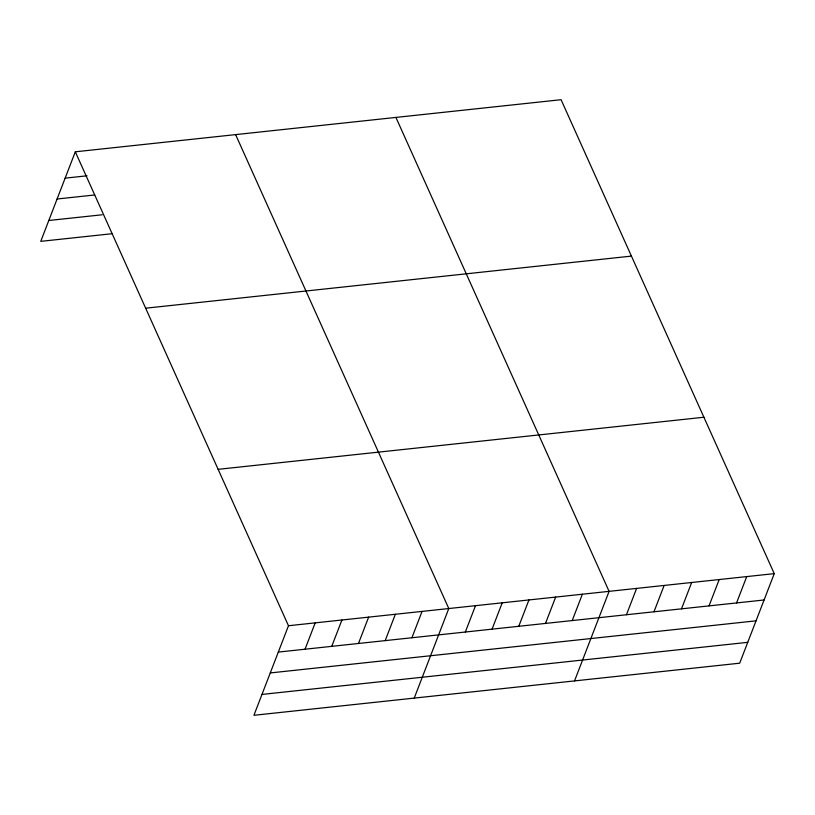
<?xml version="1.0" encoding="UTF-8"?>
<svg xmlns="http://www.w3.org/2000/svg" width="815" height="815" viewBox="0 0 815 815"><rect width="100%" height="100%" fill="white"/><g stroke="black" fill="none" stroke-linecap="round" stroke-linejoin="round"><path stroke-width="1.22" d="M75.306 151.804L288.479 625.737L253.923 715.295L739.694 663.196L774.25 573.638L561.077 99.705L75.306 151.804L40.75 241.362L112.399 233.681M305.034 649.209L315.201 622.874M331.756 646.346L341.923 620.011M358.468 643.483L368.635 617.138M385.189 640.621L395.356 614.276M411.911 637.748L422.068 611.413M414.234 698.098L448.79 608.55L235.606 134.607M465.345 632.022L475.502 605.677M492.056 629.149L502.223 602.815M518.778 626.287L528.935 599.952M545.49 623.424L555.657 597.079M572.212 620.561L582.368 594.216M574.534 680.912L609.09 591.354L395.917 117.421M626.45 614.744L636.617 588.399M653.976 611.79L664.144 585.445M681.503 608.836L691.67 582.491M709.03 605.881L719.197 579.547M736.556 602.927L746.723 576.592M65.139 178.149L87.001 175.796M57.091 199.003L94.744 194.968M48.798 220.498L102.232 214.773M145.651 308.202L631.421 256.104M218.135 469.338L703.905 417.239M288.479 625.737L774.25 573.638M278.322 652.082L764.083 599.983M270.274 672.935L756.035 620.836M261.982 694.431L747.742 642.332"/></g></svg>
